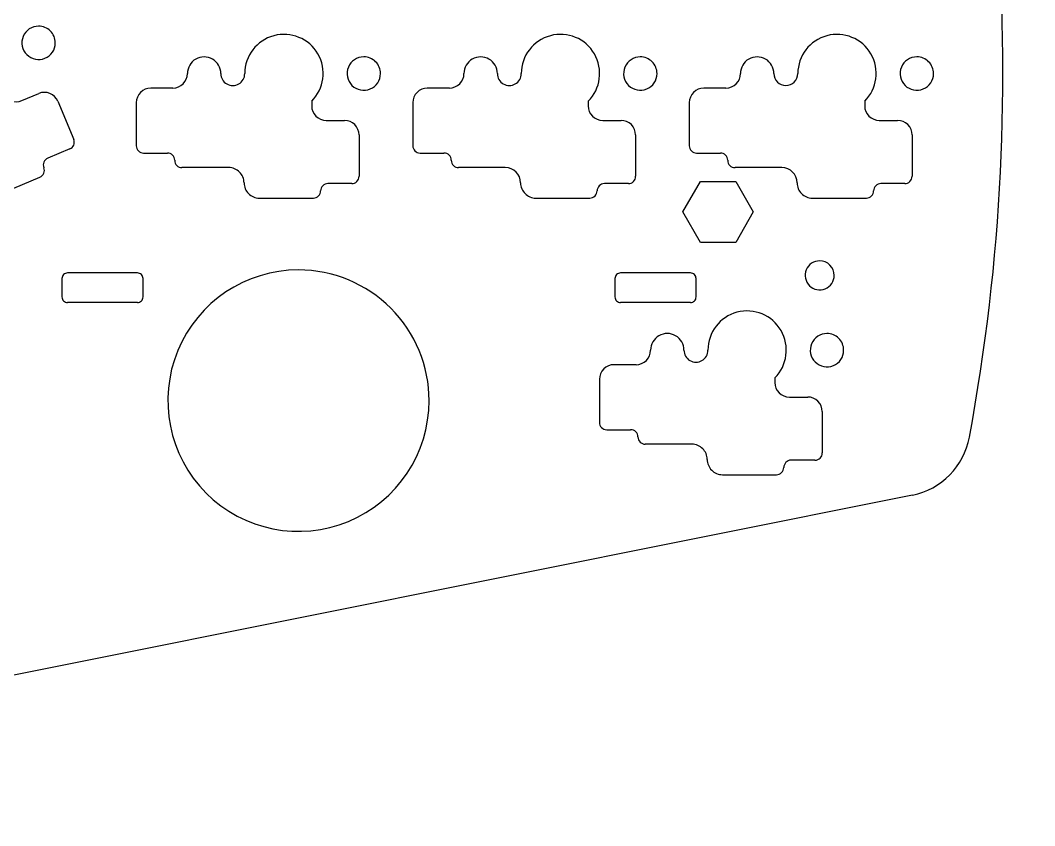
# Model space of a CAD drawing. Header units: millimetres. Extents: x -2 to 277, y 0 to 103.
# Drawn here: x 206.7 to 276.6, y 0.7 to 56.1 of the extents above; entities that cross this region are included whole.
import ezdxf

# ---------------------------------------------------------------- set-up
doc = ezdxf.new("R2010")
doc.units = ezdxf.units.MM
doc.layers.get('0').update_dxf_attribs({"linetype": 'CONTINUOUS'})

msp = doc.modelspace()

# ---------------------------------------------------------------- linework, layer by layer
at = {"color": 1}
for points in [[(207.9616, 55.7125)], [(230.365, 53.5978)], [(249.415, 53.5978)], [(268.465, 53.5978)], [(261.774, 39.5478)], [(225.865, 38.9228)], [(262.274, 34.5478)]]:
    msp.add_lwpolyline(points, close=True, dxfattribs=at)
for points in [[(206.8104, 50.5891), (207.9789, 51.0759)], [(217.215, 51.4478), (215.69, 51.4478)], [(236.265, 51.4478), (234.74, 51.4478)], [(255.315, 51.4478), (253.79, 51.4478)], [(209.2865, 50.5375), (210.3827, 47.9067)], [(214.69, 50.4478), (214.69, 47.4728)], [(226.7742, 50.5386), (226.7742, 50.2228)], [(233.74, 50.4478), (233.74, 47.4728)], [(245.8242, 50.5386), (245.8242, 50.2228)], [(252.79, 50.4478), (252.79, 47.4728)], [(264.8742, 50.5386), (264.8742, 50.2228)], [(227.7742, 49.2228), (229.04, 49.2228)], [(246.8242, 49.2228), (248.09, 49.2228)], [(265.8742, 49.2228), (267.14, 49.2228)], [(230.04, 48.2228), (230.04, 45.3728)], [(249.09, 48.2228), (249.09, 45.3728)], [(268.14, 48.2228), (268.14, 45.3728)], [(210.1134, 47.2528), (208.5903, 46.6182)], [(215.19, 46.9728), (216.84, 46.9728)], [(234.24, 46.9728), (235.89, 46.9728)], [(253.29, 46.9728), (254.94, 46.9728)], [(221.065, 45.9728), (217.84, 45.9728)], [(240.115, 45.9728), (236.89, 45.9728)], [(259.165, 45.9728), (255.94, 45.9728)], [(204.6134, 43.8779), (208.0518, 45.3106)], [(229.54, 44.8728), (227.89, 44.8728)], [(248.59, 44.8728), (246.94, 44.8728)], [(252.349, 42.9228), (253.5615, 45.0239), (255.9865, 45.0239)], [(255.9865, 45.0239), (257.199, 42.9228)], [(267.64, 44.8728), (265.99, 44.8728)], [(223.165, 43.8728), (226.89, 43.8728)], [(242.215, 43.8728), (245.94, 43.8728)], [(261.265, 43.8728), (264.99, 43.8728)], [(253.5615, 40.8217), (252.349, 42.9228)], [(257.199, 42.9228), (255.9865, 40.8217)], [(255.9865, 40.8217), (253.5615, 40.8217)], [(214.777, 38.7138), (209.951, 38.7138)], [(252.877, 38.7138), (248.051, 38.7138)], [(209.57, 38.3328), (209.57, 37.0628)], [(215.158, 37.0628), (215.158, 38.3328)], [(247.67, 38.3328), (247.67, 37.0628)], [(253.258, 37.0628), (253.258, 38.3328)], [(214.777, 36.6818), (209.951, 36.6818)], [(252.877, 36.6818), (248.051, 36.6818)], [(249.124, 32.3978), (247.599, 32.3978)], [(258.6832, 31.4886), (258.6832, 31.1728)], [(246.599, 31.3978), (246.599, 28.4228)], [(259.6832, 30.1728), (260.949, 30.1728)], [(261.949, 29.1728), (261.949, 26.3228)], [(247.099, 27.9228), (248.749, 27.9228)], [(252.974, 26.9228), (249.749, 26.9228)], [(261.449, 25.8228), (259.799, 25.8228)], [(255.074, 24.8228), (258.799, 24.8228)], [(268.1555, 23.4183), (154.4272, 0.6518)]]:
    msp.add_lwpolyline(points, dxfattribs=at)
for points in [[(272.09, 27.4082), (276.586171, 51.623057), (274.479359, 76.601828), (265.9908, 99.7215)], [(207.9616, 55.7125), (207.496468, 55.7125), (207.077137, 55.432311), (206.899139, 55.002586)], [(208.774773, 55.375673), (208.559106, 55.59134), (208.266599, 55.7125), (207.9616, 55.7125)], [(209.1116, 54.5625), (209.1116, 54.867499), (208.99044, 55.160006), (208.774773, 55.375673)], [(227.203267, 53.797779), (226.592251, 54.856088), (225.34659, 55.372059), (224.166198, 55.055779)], [(246.253267, 53.797779), (245.642251, 54.856088), (244.39659, 55.372059), (243.216198, 55.055779)], [(265.303267, 53.797779), (264.692251, 54.856088), (263.44659, 55.372059), (262.266198, 55.055779)], [(206.899139, 55.002586), (206.72114, 54.57286), (206.81953, 54.078225), (207.148427, 53.749327)], [(208.401686, 53.500039), (208.831411, 53.678037), (209.1116, 54.097368), (209.1116, 54.5625)], [(224.166198, 55.055779), (222.985806, 54.739499), (222.165011, 53.66983), (222.165, 52.4478)], [(243.216198, 55.055779), (242.035806, 54.739499), (241.215011, 53.66983), (241.215, 52.4478)], [(262.266198, 55.055779), (261.085806, 54.739499), (260.265011, 53.66983), (260.265, 52.4478)], [(207.148427, 53.749327), (207.477325, 53.42043), (207.97196, 53.32204), (208.401686, 53.500039)], [(218.79, 53.443729), (218.434189, 53.238302), (218.215, 52.858655), (218.215, 52.4478)], [(219.94, 53.443729), (219.584189, 53.649157), (219.145811, 53.649157), (218.79, 53.443729)], [(220.515, 52.4478), (220.515, 52.858655), (220.295811, 53.238302), (219.94, 53.443729)], [(226.7742, 50.5386), (227.638301, 51.402711), (227.814283, 52.739471), (227.203267, 53.797779)], [(230.365, 53.5978), (229.899868, 53.5978), (229.480537, 53.317611), (229.302539, 52.887886)], [(231.178173, 53.260973), (230.962506, 53.47664), (230.669999, 53.5978), (230.365, 53.5978)], [(231.515, 52.4478), (231.515, 52.752799), (231.39384, 53.045306), (231.178173, 53.260973)], [(237.84, 53.443729), (237.484189, 53.238302), (237.265, 52.858655), (237.265, 52.4478)], [(238.99, 53.443729), (238.634189, 53.649157), (238.195811, 53.649157), (237.84, 53.443729)], [(239.565, 52.4478), (239.565, 52.858655), (239.345811, 53.238302), (238.99, 53.443729)], [(245.8242, 50.5386), (246.688301, 51.402711), (246.864283, 52.739471), (246.253267, 53.797779)], [(249.415, 53.5978), (248.949868, 53.5978), (248.530537, 53.317611), (248.352539, 52.887886)], [(250.228173, 53.260973), (250.012506, 53.47664), (249.719999, 53.5978), (249.415, 53.5978)], [(250.565, 52.4478), (250.565, 52.752799), (250.44384, 53.045306), (250.228173, 53.260973)], [(256.89, 53.443729), (256.534189, 53.238302), (256.315, 52.858655), (256.315, 52.4478)], [(258.04, 53.443729), (257.684189, 53.649157), (257.245811, 53.649157), (256.89, 53.443729)], [(258.615, 52.4478), (258.615, 52.858655), (258.395811, 53.238302), (258.04, 53.443729)], [(264.8742, 50.5386), (265.738301, 51.402711), (265.914283, 52.739471), (265.303267, 53.797779)], [(268.465, 53.5978), (267.999868, 53.5978), (267.580537, 53.317611), (267.402539, 52.887886)], [(269.278173, 53.260973), (269.062506, 53.47664), (268.769999, 53.5978), (268.465, 53.5978)], [(269.615, 52.4478), (269.615, 52.752799), (269.49384, 53.045306), (269.278173, 53.260973)], [(217.922107, 51.740693), (218.109643, 51.92823), (218.215, 52.182584), (218.215, 52.4478)], [(220.515, 52.4478), (220.515, 52.153056), (220.672244, 51.880701), (220.9275, 51.733329)], [(221.7525, 51.733329), (222.007756, 51.880701), (222.165, 52.153056), (222.165, 52.4478)], [(229.302539, 52.887886), (229.12454, 52.45816), (229.22293, 51.963525), (229.551827, 51.634627)], [(230.805086, 51.385339), (231.234811, 51.563337), (231.515, 51.982668), (231.515, 52.4478)], [(236.972107, 51.740693), (237.159643, 51.92823), (237.265, 52.182584), (237.265, 52.4478)], [(239.565, 52.4478), (239.565, 52.153056), (239.722244, 51.880701), (239.9775, 51.733329)], [(240.8025, 51.733329), (241.057756, 51.880701), (241.215, 52.153056), (241.215, 52.4478)], [(248.352539, 52.887886), (248.17454, 52.45816), (248.27293, 51.963525), (248.601827, 51.634627)], [(249.855086, 51.385339), (250.284811, 51.563337), (250.565, 51.982668), (250.565, 52.4478)], [(256.022107, 51.740693), (256.209643, 51.92823), (256.315, 52.182584), (256.315, 52.4478)], [(258.615, 52.4478), (258.615, 51.992165), (258.984365, 51.6228), (259.44, 51.6228)], [(259.44, 51.6228), (259.895635, 51.6228), (260.265, 51.992165), (260.265, 52.4478)], [(267.402539, 52.887886), (267.22454, 52.45816), (267.32293, 51.963525), (267.651827, 51.634627)], [(268.905086, 51.385339), (269.334811, 51.563337), (269.615, 51.982668), (269.615, 52.4478)], [(217.215, 51.4478), (217.480216, 51.4478), (217.73457, 51.553157), (217.922107, 51.740693)], [(220.9275, 51.733329), (221.182756, 51.585957), (221.497244, 51.585957), (221.7525, 51.733329)], [(236.265, 51.4478), (236.530216, 51.4478), (236.78457, 51.553157), (236.972107, 51.740693)], [(239.9775, 51.733329), (240.232756, 51.585957), (240.547244, 51.585957), (240.8025, 51.733329)], [(255.315, 51.4478), (255.580216, 51.4478), (255.83457, 51.553157), (256.022107, 51.740693)], [(209.2865, 50.5375), (209.074059, 51.047226), (208.488659, 51.288263), (207.9789, 51.0759)], [(214.982893, 51.154907), (214.795357, 50.96737), (214.69, 50.713016), (214.69, 50.4478)], [(215.69, 51.4478), (215.424784, 51.4478), (215.17043, 51.342443), (214.982893, 51.154907)], [(229.551827, 51.634627), (229.880725, 51.30573), (230.37536, 51.20734), (230.805086, 51.385339)], [(234.032893, 51.154907), (233.845357, 50.96737), (233.74, 50.713016), (233.74, 50.4478)], [(234.74, 51.4478), (234.474784, 51.4478), (234.22043, 51.342443), (234.032893, 51.154907)], [(248.601827, 51.634627), (248.930725, 51.30573), (249.42536, 51.20734), (249.855086, 51.385339)], [(253.082893, 51.154907), (252.895357, 50.96737), (252.79, 50.713016), (252.79, 50.4478)], [(253.79, 51.4478), (253.524784, 51.4478), (253.27043, 51.342443), (253.082893, 51.154907)], [(267.651827, 51.634627), (267.980725, 51.30573), (268.47536, 51.20734), (268.905086, 51.385339)], [(206.045021, 50.587511), (206.290263, 50.486522), (206.565579, 50.487093), (206.8104, 50.5891)], [(226.7742, 50.2228), (226.7742, 49.957584), (226.879557, 49.70323), (227.067093, 49.515693)], [(245.8242, 50.2228), (245.8242, 49.957584), (245.929557, 49.70323), (246.117093, 49.515693)], [(264.8742, 50.2228), (264.8742, 49.957584), (264.979557, 49.70323), (265.167093, 49.515693)], [(227.067093, 49.515693), (227.25463, 49.328157), (227.508984, 49.2228), (227.7742, 49.2228)], [(229.747107, 48.929907), (229.55957, 49.117443), (229.305216, 49.2228), (229.04, 49.2228)], [(230.04, 48.2228), (230.04, 48.488016), (229.934643, 48.74237), (229.747107, 48.929907)], [(246.117093, 49.515693), (246.30463, 49.328157), (246.558984, 49.2228), (246.8242, 49.2228)], [(248.797107, 48.929907), (248.60957, 49.117443), (248.355216, 49.2228), (248.09, 49.2228)], [(249.09, 48.2228), (249.09, 48.488016), (248.984643, 48.74237), (248.797107, 48.929907)], [(265.167093, 49.515693), (265.35463, 49.328157), (265.608984, 49.2228), (265.8742, 49.2228)], [(267.847107, 48.929907), (267.65957, 49.117443), (267.405216, 49.2228), (267.14, 49.2228)], [(268.14, 48.2228), (268.14, 48.488016), (268.034643, 48.74237), (267.847107, 48.929907)], [(210.1134, 47.2528), (210.235833, 47.30379), (210.332993, 47.401334), (210.383498, 47.523968)], [(210.383498, 47.523968), (210.434003, 47.646602), (210.433716, 47.784278), (210.3827, 47.9067)], [(214.69, 47.4728), (214.69, 47.340192), (214.742678, 47.213015), (214.836447, 47.119247)], [(214.836447, 47.119247), (214.930215, 47.025478), (215.057392, 46.9728), (215.19, 46.9728)], [(217.193553, 46.826353), (217.099785, 46.920122), (216.972608, 46.9728), (216.84, 46.9728)], [(217.34, 46.4728), (217.34, 46.605408), (217.287322, 46.732585), (217.193553, 46.826353)], [(233.74, 47.4728), (233.74, 47.340192), (233.792678, 47.213015), (233.886447, 47.119247)], [(233.886447, 47.119247), (233.980215, 47.025478), (234.107392, 46.9728), (234.24, 46.9728)], [(236.243553, 46.826353), (236.149785, 46.920122), (236.022608, 46.9728), (235.89, 46.9728)], [(236.39, 46.4728), (236.39, 46.605408), (236.337322, 46.732585), (236.243553, 46.826353)], [(252.79, 47.4728), (252.79, 47.340192), (252.842678, 47.213015), (252.936447, 47.119247)], [(252.936447, 47.119247), (253.030215, 47.025478), (253.157392, 46.9728), (253.29, 46.9728)], [(255.293553, 46.826353), (255.199785, 46.920122), (255.072608, 46.9728), (254.94, 46.9728)], [(255.44, 46.4728), (255.44, 46.605408), (255.387322, 46.732585), (255.293553, 46.826353)], [(208.5903, 46.6182), (208.335437, 46.511979), (208.214919, 46.219279), (208.3211, 45.9644)], [(217.34, 46.4728), (217.34, 46.340192), (217.392678, 46.213015), (217.486447, 46.119247)], [(236.39, 46.4728), (236.39, 46.340192), (236.442678, 46.213015), (236.536447, 46.119247)], [(255.44, 46.4728), (255.44, 46.340192), (255.492678, 46.213015), (255.586447, 46.119247)], [(208.0518, 45.3106), (208.306702, 45.416782), (208.42727, 45.709493), (208.3211, 45.9644)], [(217.486447, 46.119247), (217.580215, 46.025478), (217.707392, 45.9728), (217.84, 45.9728)], [(221.807462, 45.665262), (221.610549, 45.862175), (221.343477, 45.9728), (221.065, 45.9728)], [(222.115, 44.9228), (222.115, 45.201277), (222.004375, 45.468349), (221.807462, 45.665262)], [(236.536447, 46.119247), (236.630215, 46.025478), (236.757392, 45.9728), (236.89, 45.9728)], [(241.165, 44.9228), (241.165, 45.502699), (240.694899, 45.9728), (240.115, 45.9728)], [(255.586447, 46.119247), (255.680215, 46.025478), (255.807392, 45.9728), (255.94, 45.9728)], [(260.215, 44.9228), (260.215, 45.502699), (259.744899, 45.9728), (259.165, 45.9728)], [(222.115, 44.9228), (222.115, 44.644323), (222.225625, 44.377251), (222.422538, 44.180338)], [(227.89, 44.8728), (227.757392, 44.8728), (227.630215, 44.820122), (227.536447, 44.726353)], [(229.54, 44.8728), (229.672608, 44.8728), (229.799785, 44.925478), (229.893553, 45.019247)], [(229.893553, 45.019247), (229.987322, 45.113015), (230.04, 45.240192), (230.04, 45.3728)], [(241.165, 44.9228), (241.165, 44.644323), (241.275625, 44.377251), (241.472538, 44.180338)], [(246.94, 44.8728), (246.807392, 44.8728), (246.680215, 44.820122), (246.586447, 44.726353)], [(248.59, 44.8728), (248.722608, 44.8728), (248.849785, 44.925478), (248.943553, 45.019247)], [(248.943553, 45.019247), (249.037322, 45.113015), (249.09, 45.240192), (249.09, 45.3728)], [(260.215, 44.9228), (260.215, 44.644323), (260.325625, 44.377251), (260.522538, 44.180338)], [(265.99, 44.8728), (265.857392, 44.8728), (265.730215, 44.820122), (265.636447, 44.726353)], [(267.64, 44.8728), (267.772608, 44.8728), (267.899785, 44.925478), (267.993553, 45.019247)], [(267.993553, 45.019247), (268.087322, 45.113015), (268.14, 45.240192), (268.14, 45.3728)], [(222.422538, 44.180338), (222.619451, 43.983425), (222.886523, 43.8728), (223.165, 43.8728)], [(227.243553, 44.019247), (227.337322, 44.113015), (227.39, 44.240192), (227.39, 44.3728)], [(227.536447, 44.726353), (227.442678, 44.632585), (227.39, 44.505408), (227.39, 44.3728)], [(241.472538, 44.180338), (241.669451, 43.983425), (241.936523, 43.8728), (242.215, 43.8728)], [(246.293553, 44.019247), (246.387322, 44.113015), (246.44, 44.240192), (246.44, 44.3728)], [(246.586447, 44.726353), (246.492678, 44.632585), (246.44, 44.505408), (246.44, 44.3728)], [(260.522538, 44.180338), (260.719451, 43.983425), (260.986523, 43.8728), (261.265, 43.8728)], [(265.343553, 44.019247), (265.437322, 44.113015), (265.49, 44.240192), (265.49, 44.3728)], [(265.636447, 44.726353), (265.542678, 44.632585), (265.49, 44.505408), (265.49, 44.3728)], [(226.89, 43.8728), (227.022608, 43.8728), (227.149785, 43.925478), (227.243553, 44.019247)], [(245.94, 43.8728), (246.072608, 43.8728), (246.199785, 43.925478), (246.293553, 44.019247)], [(264.99, 43.8728), (265.122608, 43.8728), (265.249785, 43.925478), (265.343553, 44.019247)], [(261.774, 39.5478), (261.369538, 39.5478), (261.004901, 39.304158), (260.85012, 38.930483)], [(262.481107, 39.254907), (262.29357, 39.442443), (262.039216, 39.5478), (261.774, 39.5478)], [(262.774, 38.5478), (262.774, 38.813016), (262.668643, 39.06737), (262.481107, 39.254907)], [(209.681592, 38.602208), (209.610141, 38.530756), (209.57, 38.433847), (209.57, 38.3328)], [(209.951, 38.7138), (209.849953, 38.7138), (209.753044, 38.673659), (209.681592, 38.602208)], [(215.046408, 38.602208), (214.974956, 38.673659), (214.878047, 38.7138), (214.777, 38.7138)], [(215.158, 38.3328), (215.158, 38.433847), (215.117859, 38.530756), (215.046408, 38.602208)], [(225.865, 38.9228), (222.22484, 38.9228), (218.943113, 36.73002), (217.550084, 33.366951)], [(232.228961, 36.286761), (230.541134, 37.974588), (228.251948, 38.9228), (225.865, 38.9228)], [(247.781592, 38.602208), (247.710141, 38.530756), (247.67, 38.433847), (247.67, 38.3328)], [(248.051, 38.7138), (247.949953, 38.7138), (247.853044, 38.673659), (247.781592, 38.602208)], [(253.146408, 38.602208), (253.074956, 38.673659), (252.978047, 38.7138), (252.877, 38.7138)], [(253.258, 38.3328), (253.258, 38.433847), (253.217859, 38.530756), (253.146408, 38.602208)], [(260.85012, 38.930483), (260.695339, 38.556809), (260.780895, 38.126691), (261.066893, 37.840693)], [(262.156683, 37.62392), (262.530358, 37.778701), (262.774, 38.143338), (262.774, 38.5478)], [(261.066893, 37.840693), (261.352891, 37.554695), (261.783009, 37.469139), (262.156683, 37.62392)], [(209.57, 37.0628), (209.57, 36.961753), (209.610141, 36.864844), (209.681592, 36.793392)], [(215.046408, 36.793392), (215.117859, 36.864844), (215.158, 36.961753), (215.158, 37.0628)], [(247.67, 37.0628), (247.67, 36.961753), (247.710141, 36.864844), (247.781592, 36.793392)], [(253.146408, 36.793392), (253.217859, 36.864844), (253.258, 36.961753), (253.258, 37.0628)], [(209.681592, 36.793392), (209.753044, 36.721941), (209.849953, 36.6818), (209.951, 36.6818)], [(214.777, 36.6818), (214.878047, 36.6818), (214.974956, 36.721941), (215.046408, 36.793392)], [(247.781592, 36.793392), (247.853044, 36.721941), (247.949953, 36.6818), (248.051, 36.6818)], [(252.877, 36.6818), (252.978047, 36.6818), (253.074956, 36.721941), (253.146408, 36.793392)], [(234.865, 29.9228), (234.865, 32.309748), (233.916788, 34.598934), (232.228961, 36.286761)], [(256.075198, 36.005779), (254.894806, 35.689499), (254.074011, 34.61983), (254.074, 33.3978)], [(259.112267, 34.747779), (258.501251, 35.806088), (257.25559, 36.322059), (256.075198, 36.005779)], [(250.699, 34.393729), (250.343189, 34.188302), (250.124, 33.808655), (250.124, 33.3978)], [(251.849, 34.393729), (251.493189, 34.599157), (251.054811, 34.599157), (250.699, 34.393729)], [(252.424, 33.3978), (252.424, 33.808655), (252.204811, 34.188302), (251.849, 34.393729)], [(258.6832, 31.4886), (259.547301, 32.352711), (259.723283, 33.689471), (259.112267, 34.747779)], [(262.274, 34.5478), (261.808868, 34.5478), (261.389537, 34.267611), (261.211539, 33.837886)], [(263.087173, 34.210973), (262.871506, 34.42664), (262.578999, 34.5478), (262.274, 34.5478)], [(261.211539, 33.837886), (261.03354, 33.40816), (261.13193, 32.913525), (261.460827, 32.584627)], [(263.424, 33.3978), (263.424, 33.702799), (263.30284, 33.995306), (263.087173, 34.210973)], [(217.550084, 33.366951), (216.157055, 30.003881), (216.927057, 26.132821), (219.501039, 23.558839)], [(249.831107, 32.690693), (250.018643, 32.87823), (250.124, 33.132584), (250.124, 33.3978)], [(252.424, 33.3978), (252.424, 33.103056), (252.581244, 32.830701), (252.8365, 32.683329)], [(253.6615, 32.683329), (253.916756, 32.830701), (254.074, 33.103056), (254.074, 33.3978)], [(262.714086, 32.335339), (263.143811, 32.513337), (263.424, 32.932668), (263.424, 33.3978)], [(247.599, 32.3978), (247.333784, 32.3978), (247.07943, 32.292443), (246.891893, 32.104907)], [(249.124, 32.3978), (249.389216, 32.3978), (249.64357, 32.503157), (249.831107, 32.690693)], [(252.8365, 32.683329), (253.091756, 32.535957), (253.406244, 32.535957), (253.6615, 32.683329)], [(261.460827, 32.584627), (261.789725, 32.25573), (262.28436, 32.15734), (262.714086, 32.335339)], [(246.891893, 32.104907), (246.704357, 31.91737), (246.599, 31.663016), (246.599, 31.3978)], [(258.6832, 31.1728), (258.6832, 30.907584), (258.788557, 30.65323), (258.976093, 30.465693)], [(258.976093, 30.465693), (259.16363, 30.278157), (259.417984, 30.1728), (259.6832, 30.1728)], [(261.656107, 29.879907), (261.46857, 30.067443), (261.214216, 30.1728), (260.949, 30.1728)], [(229.309151, 21.607884), (232.67222, 23.000913), (234.865, 26.28264), (234.865, 29.9228)], [(261.949, 29.1728), (261.949, 29.438016), (261.843643, 29.69237), (261.656107, 29.879907)], [(246.599, 28.4228), (246.599, 28.290192), (246.651678, 28.163015), (246.745447, 28.069247)], [(246.745447, 28.069247), (246.839215, 27.975478), (246.966392, 27.9228), (247.099, 27.9228)], [(249.102553, 27.776353), (249.008785, 27.870122), (248.881608, 27.9228), (248.749, 27.9228)], [(249.249, 27.4228), (249.249, 27.555408), (249.196322, 27.682585), (249.102553, 27.776353)], [(249.249, 27.4228), (249.249, 27.290192), (249.301678, 27.163015), (249.395447, 27.069247)], [(268.1555, 23.4183), (270.159072, 23.819364), (271.716988, 25.399217), (272.09, 27.4082)], [(249.395447, 27.069247), (249.489215, 26.975478), (249.616392, 26.9228), (249.749, 26.9228)], [(253.716462, 26.615262), (253.519549, 26.812175), (253.252477, 26.9228), (252.974, 26.9228)], [(254.024, 25.8728), (254.024, 26.151277), (253.913375, 26.418349), (253.716462, 26.615262)], [(254.024, 25.8728), (254.024, 25.594323), (254.134625, 25.327251), (254.331538, 25.130338)], [(261.449, 25.8228), (261.581608, 25.8228), (261.708785, 25.875478), (261.802553, 25.969247)], [(261.802553, 25.969247), (261.896322, 26.063015), (261.949, 26.190192), (261.949, 26.3228)], [(259.152553, 24.969247), (259.246322, 25.063015), (259.299, 25.190192), (259.299, 25.3228)], [(259.445447, 25.676353), (259.351678, 25.582585), (259.299, 25.455408), (259.299, 25.3228)], [(259.799, 25.8228), (259.666392, 25.8228), (259.539215, 25.770122), (259.445447, 25.676353)], [(254.331538, 25.130338), (254.528451, 24.933425), (254.795523, 24.8228), (255.074, 24.8228)], [(258.799, 24.8228), (258.931608, 24.8228), (259.058785, 24.875478), (259.152553, 24.969247)], [(219.501039, 23.558839), (222.075021, 20.984857), (225.946081, 20.214855), (229.309151, 21.607884)]]:
    msp.add_open_spline(points, degree=3, dxfattribs=at)

doc.saveas('drawing.dxf')
